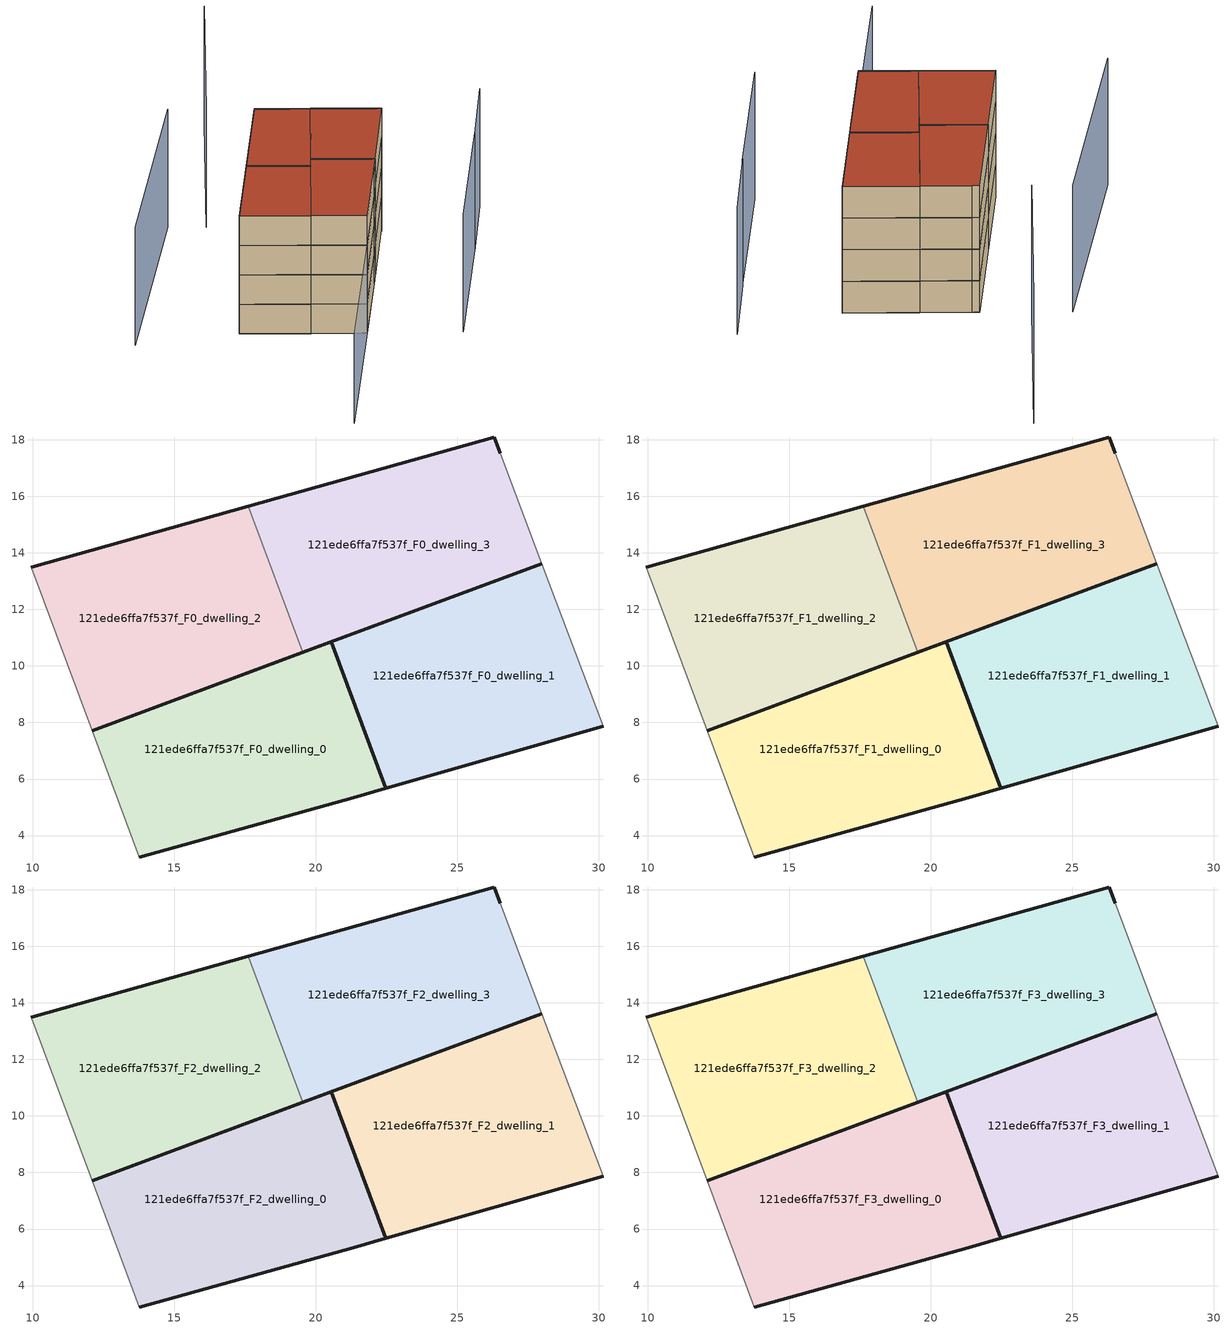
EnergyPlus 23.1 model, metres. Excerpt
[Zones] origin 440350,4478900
121ede6ffa7f537f_F0_dwelling_0
 floor ground (EU_floor_Construction): 21.33,5.35 22.48,5.67 20.55,10.85 12.09,7.71 13.76,3.24 z0
 wall outside (EU_wall_Construction): 12.09,7.71 20.55,10.85 22.48,5.67 21.33,5.35 13.76,3.24 z0:3
 wall adiabatic (EU_wall_Construction): 13.76,3.24 12.09,7.71 z0:3
121ede6ffa7f537f_F0_dwelling_1
 floor ground (EU_floor_Construction): 30.17,7.86 28,13.62 20.55,10.85 22.48,5.67 z0
 wall outside (EU_wall_Construction): 30.17,7.86 22.48,5.67 20.55,10.85 28,13.62 z0:3
 wall adiabatic (EU_wall_Construction): 28,13.62 30.17,7.86 z0:3
121ede6ffa7f537f_F0_dwelling_2
 floor ground (EU_floor_Construction): 19.54,10.47 17.61,15.65 9.94,13.5 12.09,7.71 z0
 wall outside (EU_wall_Construction): 19.54,10.47 12.09,7.71 / 9.94,13.5 17.61,15.65 z0:3
 wall adiabatic (EU_wall_Construction): 12.09,7.71 9.94,13.5 z0:3
 wall to 121ede6ffa7f537f_F0_dwelling_3 (EU_wall_Construction): 17.61,15.65 19.54,10.47 z0:3
121ede6ffa7f537f_F0_dwelling_3
 floor ground (EU_floor_Construction): 28,13.62 26.53,17.53 26.32,18.09 17.61,15.65 19.54,10.47 z0
 wall outside (EU_wall_Construction): 17.61,15.65 26.32,18.09 26.53,17.53 / 28,13.62 19.54,10.47 z0:3
 wall adiabatic (EU_wall_Construction): 26.53,17.53 28,13.62 z0:3
121ede6ffa7f537f_F1_dwelling_0
 floor to 121ede6ffa7f537f_F0_dwelling_0 (EU_floor_Construction): 21.33,5.35 22.48,5.67 20.55,10.85 12.09,7.71 13.76,3.24 z3
 wall outside (EU_wall_Construction): 12.09,7.71 20.55,10.85 22.48,5.67 21.33,5.35 13.76,3.24 z3:6
 wall adiabatic (EU_wall_Construction): 13.76,3.24 12.09,7.71 z3:6
121ede6ffa7f537f_F1_dwelling_1
 floor to 121ede6ffa7f537f_F0_dwelling_1 (EU_floor_Construction): 30.17,7.86 28,13.62 20.55,10.85 22.48,5.67 z3
 wall outside (EU_wall_Construction): 30.17,7.86 22.48,5.67 20.55,10.85 28,13.62 z3:6
 wall adiabatic (EU_wall_Construction): 28,13.62 30.17,7.86 z3:6
121ede6ffa7f537f_F1_dwelling_2
 floor to 121ede6ffa7f537f_F0_dwelling_2 (EU_floor_Construction): 19.54,10.47 17.61,15.65 9.94,13.5 12.09,7.71 z3
 wall outside (EU_wall_Construction): 19.54,10.47 12.09,7.71 / 9.94,13.5 17.61,15.65 z3:6
 wall adiabatic (EU_wall_Construction): 12.09,7.71 9.94,13.5 z3:6
 wall to 121ede6ffa7f537f_F1_dwelling_3 (EU_wall_Construction): 17.61,15.65 19.54,10.47 z3:6
121ede6ffa7f537f_F1_dwelling_3
 floor to 121ede6ffa7f537f_F0_dwelling_3 (EU_floor_Construction): 28,13.62 26.53,17.53 26.31,18.09 17.61,15.65 19.54,10.47 z3
 wall outside (EU_wall_Construction): 17.61,15.65 26.32,18.09 26.53,17.53 / 28,13.62 19.54,10.47 z3:6
 wall adiabatic (EU_wall_Construction): 26.53,17.53 28,13.62 z3:6
121ede6ffa7f537f_F2_dwelling_0
 floor to 121ede6ffa7f537f_F1_dwelling_0 (EU_floor_Construction): 21.33,5.35 22.48,5.67 20.55,10.85 12.09,7.71 13.76,3.24 z6
 wall outside (EU_wall_Construction): 12.09,7.71 20.55,10.85 22.48,5.67 21.33,5.35 13.76,3.24 z6:9
 wall adiabatic (EU_wall_Construction): 13.76,3.24 12.09,7.71 z6:9
121ede6ffa7f537f_F2_dwelling_1
 floor to 121ede6ffa7f537f_F1_dwelling_1 (EU_floor_Construction): 30.17,7.86 28,13.62 20.55,10.85 22.48,5.67 z6
 wall outside (EU_wall_Construction): 30.17,7.86 22.48,5.67 20.55,10.85 28,13.62 z6:9
 wall adiabatic (EU_wall_Construction): 28,13.62 30.17,7.86 z6:9
121ede6ffa7f537f_F2_dwelling_2
 floor to 121ede6ffa7f537f_F1_dwelling_2 (EU_floor_Construction): 19.54,10.47 17.61,15.65 9.94,13.5 12.09,7.71 z6
 wall outside (EU_wall_Construction): 19.54,10.47 12.09,7.71 / 9.94,13.5 17.61,15.65 z6:9
 wall adiabatic (EU_wall_Construction): 12.09,7.71 9.94,13.5 z6:9
 wall to 121ede6ffa7f537f_F2_dwelling_3 (EU_wall_Construction): 17.61,15.65 19.54,10.47 z6:9
121ede6ffa7f537f_F2_dwelling_3
 floor to 121ede6ffa7f537f_F1_dwelling_3 (EU_floor_Construction): 28,13.62 26.53,17.53 26.31,18.09 17.61,15.65 19.54,10.47 z6
 wall outside (EU_wall_Construction): 17.61,15.65 26.32,18.09 26.53,17.53 / 28,13.62 19.54,10.47 z6:9
 wall adiabatic (EU_wall_Construction): 26.53,17.53 28,13.62 z6:9
121ede6ffa7f537f_F3_dwelling_0
 floor to 121ede6ffa7f537f_F2_dwelling_0 (EU_floor_Construction): 21.33,5.35 22.48,5.67 20.55,10.85 12.09,7.71 13.76,3.24 z9
 wall outside (EU_wall_Construction): 12.09,7.71 20.55,10.85 22.48,5.67 21.33,5.35 13.76,3.24 z9:12
 wall adiabatic (EU_wall_Construction): 13.76,3.24 12.09,7.71 z9:12
 roof outside (EU_roof_Construction): 20.55,10.85 22.48,5.67 21.33,5.35 13.76,3.24 12.09,7.71 z12
121ede6ffa7f537f_F3_dwelling_1
 floor to 121ede6ffa7f537f_F2_dwelling_1 (EU_floor_Construction): 30.17,7.86 28,13.62 20.55,10.85 22.48,5.67 z9
 wall outside (EU_wall_Construction): 30.17,7.86 22.48,5.67 20.55,10.85 28,13.62 z9:12
 wall adiabatic (EU_wall_Construction): 28,13.62 30.17,7.86 z9:12
 roof outside (EU_roof_Construction): 28,13.62 30.17,7.86 22.48,5.67 20.55,10.85 z12
121ede6ffa7f537f_F3_dwelling_2
 floor to 121ede6ffa7f537f_F2_dwelling_2 (EU_floor_Construction): 19.54,10.47 17.61,15.65 9.94,13.5 12.09,7.71 z9
 wall outside (EU_wall_Construction): 19.54,10.47 12.09,7.71 / 9.94,13.5 17.61,15.65 z9:12
 wall adiabatic (EU_wall_Construction): 12.09,7.71 9.94,13.5 z9:12
 wall to 121ede6ffa7f537f_F3_dwelling_3 (EU_wall_Construction): 17.61,15.65 19.54,10.47 z9:12
 roof outside (EU_roof_Construction): 17.61,15.65 19.54,10.47 12.09,7.71 9.94,13.5 z12
121ede6ffa7f537f_F3_dwelling_3
 floor to 121ede6ffa7f537f_F2_dwelling_3 (EU_floor_Construction): 28,13.62 26.53,17.53 26.31,18.09 17.61,15.65 19.54,10.47 z9
 wall outside (EU_wall_Construction): 17.61,15.65 26.32,18.09 26.53,17.53 / 28,13.62 19.54,10.47 z9:12
 wall adiabatic (EU_wall_Construction): 26.53,17.53 28,13.62 z9:12
 roof outside (EU_roof_Construction): 26.53,17.53 28,13.62 19.54,10.47 17.61,15.65 26.32,18.09 z12
shading: 16.81,-4.42 29.25,-0.95 / 23.67,25.02 5.23,21.27 / 40.09,27.68 24.82,21.95 / 29.06,-0.98 35.92,1.04 z0:12; 13.76,3.23 0.09,-0.57 / 29.33,7.59 26.53,17.53 z0:9
[Building]
EU S2 Campaign: North Axis=0; Terrain=City; Solar Distribution=FullExterior
[Site:Location]
Madrid: Latitude=40.5; Longitude=-3.5; Time Zone=1; Elevation=609
[SizingPeriod:WeatherFileDays]
AnnualSizingPeriod: Begin Month=1; Begin Day of Month=1; End Month=12; End Day of Month=31; Day of Week for Start Day=Monday; Use Weather File Daylight Saving Period=No; Use Weather File Rain and Snow Indicators=No
[MATERIAL]
EU_InternalMass_Material: Roughness=MediumRough; Thickness=0.1; Conductivity=1; Density=1800; Specific Heat=900; Thermal Absorptance=0.9; Solar Absorptance=0.7; Visible Absorptance=0.7
[MATERIAL:NOMASS] Roughness=MediumRough; Thermal Absorptance=0.9; Solar Absorptance=0.7; Visible Absorptance=0.7
Name | Thermal Resistance
EU_wall_NoMass | 0.609216
EU_roof_NoMass | 0.513268
EU_floor_NoMass | 0.568163
[CONSTRUCTION]
EU_wall_Construction: EU_wall_NoMass
EU_roof_Construction: EU_roof_NoMass
EU_floor_Construction: EU_floor_NoMass
EU_InternalMass_Construction: EU_InternalMass_Material
[ZONE] Type=1; Multiplier=1; Ceiling Height=autocalculate; Floor Area=autocalculate; Part of Total Floor Area=Yes
Name | Volume
121ede6ffa7f537f_F0_dwelling_0 | 139.377
121ede6ffa7f537f_F1_dwelling_0; 121ede6ffa7f537f_F2_dwelling_0; 121ede6ffa7f537f_F3_dwelling_0 | 139.376
121ede6ffa7f537f_F0_dwelling_1 | 139.386
121ede6ffa7f537f_F1_dwelling_1; 121ede6ffa7f537f_F2_dwelling_1; 121ede6ffa7f537f_F3_dwelling_1 | 139.387
121ede6ffa7f537f_F0_dwelling_2; 121ede6ffa7f537f_F1_dwelling_2; 121ede6ffa7f537f_F2_dwelling_2; 121ede6ffa7f537f_F3_dwelling_2 | 139.371
121ede6ffa7f537f_F0_dwelling_3; 121ede6ffa7f537f_F1_dwelling_3; 121ede6ffa7f537f_F2_dwelling_3; 121ede6ffa7f537f_F3_dwelling_3 | 139.355
[INTERNALMASS] Construction=EU_InternalMass_Construction
Name | Zone or ZoneList | Surface Area
121ede6ffa7f537f_F0_dwelling_0_EU_InternalMass | 121ede6ffa7f537f_F0_dwelling_0 | 46.4588
121ede6ffa7f537f_F0_dwelling_1_EU_InternalMass | 121ede6ffa7f537f_F0_dwelling_1 | 46.4621
121ede6ffa7f537f_F0_dwelling_2_EU_InternalMass | 121ede6ffa7f537f_F0_dwelling_2 | 46.4571
121ede6ffa7f537f_F0_dwelling_3_EU_InternalMass | 121ede6ffa7f537f_F0_dwelling_3 | 46.4519
121ede6ffa7f537f_F1_dwelling_0_EU_InternalMass | 121ede6ffa7f537f_F1_dwelling_0 | 46.4588
121ede6ffa7f537f_F1_dwelling_1_EU_InternalMass | 121ede6ffa7f537f_F1_dwelling_1 | 46.4621
121ede6ffa7f537f_F1_dwelling_2_EU_InternalMass | 121ede6ffa7f537f_F1_dwelling_2 | 46.4571
121ede6ffa7f537f_F1_dwelling_3_EU_InternalMass | 121ede6ffa7f537f_F1_dwelling_3 | 46.4519
121ede6ffa7f537f_F2_dwelling_0_EU_InternalMass | 121ede6ffa7f537f_F2_dwelling_0 | 46.4588
121ede6ffa7f537f_F2_dwelling_1_EU_InternalMass | 121ede6ffa7f537f_F2_dwelling_1 | 46.4621
121ede6ffa7f537f_F2_dwelling_2_EU_InternalMass | 121ede6ffa7f537f_F2_dwelling_2 | 46.4571
121ede6ffa7f537f_F2_dwelling_3_EU_InternalMass | 121ede6ffa7f537f_F2_dwelling_3 | 46.4519
121ede6ffa7f537f_F3_dwelling_0_EU_InternalMass | 121ede6ffa7f537f_F3_dwelling_0 | 46.4588
121ede6ffa7f537f_F3_dwelling_1_EU_InternalMass | 121ede6ffa7f537f_F3_dwelling_1 | 46.4621
121ede6ffa7f537f_F3_dwelling_2_EU_InternalMass | 121ede6ffa7f537f_F3_dwelling_2 | 46.4571
121ede6ffa7f537f_F3_dwelling_3_EU_InternalMass | 121ede6ffa7f537f_F3_dwelling_3 | 46.4519
[OTHEREQUIPMENT] Fuel Type=Electricity; Design Level Calculation Method=Watts/Area; Power per Zone Floor Area=1; Fraction Latent=0; Fraction Radiant=0; Fraction Lost=0; Carbon Dioxide Generation Rate=0; EndUse Subcategory=EU_Step8_InternalGains
Name | Zone or ZoneList or Space or SpaceList | Schedule
EU_Step8_InternalGain_121ede6ffa7f537f_F0_dwelling_0_f000 | 121ede6ffa7f537f_F0_dwelling_0 | EU_Step8_GainSchedule_121ede6ffa7f537f_F0_dwelling_0_f000
EU_Step8_InternalGain_121ede6ffa7f537f_F0_dwelling_1_f000 | 121ede6ffa7f537f_F0_dwelling_1 | EU_Step8_GainSchedule_121ede6ffa7f537f_F0_dwelling_1_f000
EU_Step8_InternalGain_121ede6ffa7f537f_F0_dwelling_2_f000 | 121ede6ffa7f537f_F0_dwelling_2 | EU_Step8_GainSchedule_121ede6ffa7f537f_F0_dwelling_2_f000
EU_Step8_InternalGain_121ede6ffa7f537f_F0_dwelling_3_f000 | 121ede6ffa7f537f_F0_dwelling_3 | EU_Step8_GainSchedule_121ede6ffa7f537f_F0_dwelling_3_f000
EU_Step8_InternalGain_121ede6ffa7f537f_F1_dwelling_0_f000 | 121ede6ffa7f537f_F1_dwelling_0 | EU_Step8_GainSchedule_121ede6ffa7f537f_F1_dwelling_0_f000
EU_Step8_InternalGain_121ede6ffa7f537f_F1_dwelling_1_f000 | 121ede6ffa7f537f_F1_dwelling_1 | EU_Step8_GainSchedule_121ede6ffa7f537f_F1_dwelling_1_f000
EU_Step8_InternalGain_121ede6ffa7f537f_F1_dwelling_2_f000 | 121ede6ffa7f537f_F1_dwelling_2 | EU_Step8_GainSchedule_121ede6ffa7f537f_F1_dwelling_2_f000
EU_Step8_InternalGain_121ede6ffa7f537f_F1_dwelling_3_f000 | 121ede6ffa7f537f_F1_dwelling_3 | EU_Step8_GainSchedule_121ede6ffa7f537f_F1_dwelling_3_f000
EU_Step8_InternalGain_121ede6ffa7f537f_F2_dwelling_0_f000 | 121ede6ffa7f537f_F2_dwelling_0 | EU_Step8_GainSchedule_121ede6ffa7f537f_F2_dwelling_0_f000
EU_Step8_InternalGain_121ede6ffa7f537f_F2_dwelling_1_f000 | 121ede6ffa7f537f_F2_dwelling_1 | EU_Step8_GainSchedule_121ede6ffa7f537f_F2_dwelling_1_f000
EU_Step8_InternalGain_121ede6ffa7f537f_F2_dwelling_2_f000 | 121ede6ffa7f537f_F2_dwelling_2 | EU_Step8_GainSchedule_121ede6ffa7f537f_F2_dwelling_2_f000
EU_Step8_InternalGain_121ede6ffa7f537f_F2_dwelling_3_f000 | 121ede6ffa7f537f_F2_dwelling_3 | EU_Step8_GainSchedule_121ede6ffa7f537f_F2_dwelling_3_f000
EU_Step8_InternalGain_121ede6ffa7f537f_F3_dwelling_0_f000 | 121ede6ffa7f537f_F3_dwelling_0 | EU_Step8_GainSchedule_121ede6ffa7f537f_F3_dwelling_0_f000
EU_Step8_InternalGain_121ede6ffa7f537f_F3_dwelling_1_f000 | 121ede6ffa7f537f_F3_dwelling_1 | EU_Step8_GainSchedule_121ede6ffa7f537f_F3_dwelling_1_f000
EU_Step8_InternalGain_121ede6ffa7f537f_F3_dwelling_2_f000 | 121ede6ffa7f537f_F3_dwelling_2 | EU_Step8_GainSchedule_121ede6ffa7f537f_F3_dwelling_2_f000
EU_Step8_InternalGain_121ede6ffa7f537f_F3_dwelling_3_f000 | 121ede6ffa7f537f_F3_dwelling_3 | EU_Step8_GainSchedule_121ede6ffa7f537f_F3_dwelling_3_f000
[ZONEVENTILATION:DESIGNFLOWRATE] Schedule=EU_AlwaysOn; Design Flow Rate Calculation Method=AirChanges/Hour; Air Changes per Hour=0.752966; Ventilation Type=Natural; Fan Pressure Rise=0; Fan Total Efficiency=1; Constant Term Coefficient=1; Temperature Term Coefficient=0; Velocity Term Coefficient=0; Velocity Squared Term Coefficient=0; Minimum Indoor Temperature=-100; Maximum Indoor Temperature=100; Delta Temperature=-100; Minimum Outdoor Temperature=-100; Maximum Outdoor Temperature=100; Maximum Wind Speed=40
Name | Zone or ZoneList or Space or SpaceList
EU_ConstantAir_121ede6ffa7f537f_F0_dwelling_0 | 121ede6ffa7f537f_F0_dwelling_0
EU_ConstantAir_121ede6ffa7f537f_F0_dwelling_1 | 121ede6ffa7f537f_F0_dwelling_1
EU_ConstantAir_121ede6ffa7f537f_F0_dwelling_2 | 121ede6ffa7f537f_F0_dwelling_2
EU_ConstantAir_121ede6ffa7f537f_F0_dwelling_3 | 121ede6ffa7f537f_F0_dwelling_3
EU_ConstantAir_121ede6ffa7f537f_F1_dwelling_0 | 121ede6ffa7f537f_F1_dwelling_0
EU_ConstantAir_121ede6ffa7f537f_F1_dwelling_1 | 121ede6ffa7f537f_F1_dwelling_1
EU_ConstantAir_121ede6ffa7f537f_F1_dwelling_2 | 121ede6ffa7f537f_F1_dwelling_2
EU_ConstantAir_121ede6ffa7f537f_F1_dwelling_3 | 121ede6ffa7f537f_F1_dwelling_3
EU_ConstantAir_121ede6ffa7f537f_F2_dwelling_0 | 121ede6ffa7f537f_F2_dwelling_0
EU_ConstantAir_121ede6ffa7f537f_F2_dwelling_1 | 121ede6ffa7f537f_F2_dwelling_1
EU_ConstantAir_121ede6ffa7f537f_F2_dwelling_2 | 121ede6ffa7f537f_F2_dwelling_2
EU_ConstantAir_121ede6ffa7f537f_F2_dwelling_3 | 121ede6ffa7f537f_F2_dwelling_3
EU_ConstantAir_121ede6ffa7f537f_F3_dwelling_0 | 121ede6ffa7f537f_F3_dwelling_0
EU_ConstantAir_121ede6ffa7f537f_F3_dwelling_1 | 121ede6ffa7f537f_F3_dwelling_1
EU_ConstantAir_121ede6ffa7f537f_F3_dwelling_2 | 121ede6ffa7f537f_F3_dwelling_2
EU_ConstantAir_121ede6ffa7f537f_F3_dwelling_3 | 121ede6ffa7f537f_F3_dwelling_3
[HVACTEMPLATE:THERMOSTAT] Constant Heating Setpoint=20; Constant Cooling Setpoint=50
EU_HeatOnly_121ede6ffa7f537f_F0_dwelling_0; EU_HeatOnly_121ede6ffa7f537f_F0_dwelling_1; EU_HeatOnly_121ede6ffa7f537f_F0_dwelling_2; EU_HeatOnly_121ede6ffa7f537f_F0_dwelling_3; EU_HeatOnly_121ede6ffa7f537f_F1_dwelling_0; EU_HeatOnly_121ede6ffa7f537f_F1_dwelling_1; EU_HeatOnly_121ede6ffa7f537f_F1_dwelling_2; EU_HeatOnly_121ede6ffa7f537f_F1_dwelling_3; EU_HeatOnly_121ede6ffa7f537f_F2_dwelling_0; EU_HeatOnly_121ede6ffa7f537f_F2_dwelling_1; EU_HeatOnly_121ede6ffa7f537f_F2_dwelling_2; EU_HeatOnly_121ede6ffa7f537f_F2_dwelling_3; EU_HeatOnly_121ede6ffa7f537f_F3_dwelling_0; EU_HeatOnly_121ede6ffa7f537f_F3_dwelling_1; EU_HeatOnly_121ede6ffa7f537f_F3_dwelling_2; EU_HeatOnly_121ede6ffa7f537f_F3_dwelling_3
[HVACTEMPLATE:ZONE:IDEALLOADSAIRSYSTEM] System Availability Schedule=EU_AlwaysOn; Maximum Heating Supply Air Temperature=50; Minimum Cooling Supply Air Temperature=13; Maximum Heating Supply Air Humidity Ratio=0.0156; Minimum Cooling Supply Air Humidity Ratio=0.0077; Heating Limit=NoLimit; Cooling Limit=NoLimit; Heating Availability Schedule=EU_AlwaysOn; Cooling Availability Schedule=EU_CoolingOff; Dehumidification Control Type=ConstantSensibleHeatRatio; Cooling Sensible Heat Ratio=0.7; Dehumidification Setpoint=60; Humidification Control Type=None; Humidification Setpoint=30; Outdoor Air Method=None; Outdoor Air Flow Rate per Person=0.00944; Outdoor Air Flow Rate per Zone Floor Area=0; Outdoor Air Flow Rate per Zone=0; Demand Controlled Ventilation Type=None; Outdoor Air Economizer Type=NoEconomizer; Heat Recovery Type=None; Sensible Heat Recovery Effectiveness=0.7; Latent Heat Recovery Effectiveness=0.65
Name | Template Thermostat
121ede6ffa7f537f_F0_dwelling_0 | EU_HeatOnly_121ede6ffa7f537f_F0_dwelling_0
121ede6ffa7f537f_F0_dwelling_1 | EU_HeatOnly_121ede6ffa7f537f_F0_dwelling_1
121ede6ffa7f537f_F0_dwelling_2 | EU_HeatOnly_121ede6ffa7f537f_F0_dwelling_2
121ede6ffa7f537f_F0_dwelling_3 | EU_HeatOnly_121ede6ffa7f537f_F0_dwelling_3
121ede6ffa7f537f_F1_dwelling_0 | EU_HeatOnly_121ede6ffa7f537f_F1_dwelling_0
121ede6ffa7f537f_F1_dwelling_1 | EU_HeatOnly_121ede6ffa7f537f_F1_dwelling_1
121ede6ffa7f537f_F1_dwelling_2 | EU_HeatOnly_121ede6ffa7f537f_F1_dwelling_2
121ede6ffa7f537f_F1_dwelling_3 | EU_HeatOnly_121ede6ffa7f537f_F1_dwelling_3
121ede6ffa7f537f_F2_dwelling_0 | EU_HeatOnly_121ede6ffa7f537f_F2_dwelling_0
121ede6ffa7f537f_F2_dwelling_1 | EU_HeatOnly_121ede6ffa7f537f_F2_dwelling_1
121ede6ffa7f537f_F2_dwelling_2 | EU_HeatOnly_121ede6ffa7f537f_F2_dwelling_2
121ede6ffa7f537f_F2_dwelling_3 | EU_HeatOnly_121ede6ffa7f537f_F2_dwelling_3
121ede6ffa7f537f_F3_dwelling_0 | EU_HeatOnly_121ede6ffa7f537f_F3_dwelling_0
121ede6ffa7f537f_F3_dwelling_1 | EU_HeatOnly_121ede6ffa7f537f_F3_dwelling_1
121ede6ffa7f537f_F3_dwelling_2 | EU_HeatOnly_121ede6ffa7f537f_F3_dwelling_2
121ede6ffa7f537f_F3_dwelling_3 | EU_HeatOnly_121ede6ffa7f537f_F3_dwelling_3
[SIZING:ZONE] Zone Cooling Design Supply Air Temperature Input Method=SupplyAirTemperature; Zone Cooling Design Supply Air Temperature=13; Zone Heating Design Supply Air Temperature Input Method=SupplyAirTemperature; Zone Heating Design Supply Air Temperature=50; Zone Cooling Design Supply Air Humidity Ratio=0.008; Zone Heating Design Supply Air Humidity Ratio=0.008; Cooling Design Air Flow Method=DesignDay; Cooling Design Air Flow Rate=0; Cooling Minimum Air Flow per Zone Floor Area=0.000762; Cooling Minimum Air Flow=0; Cooling Minimum Air Flow Fraction=0.2; Heating Design Air Flow Method=DesignDay; Heating Design Air Flow Rate=0; Heating Maximum Air Flow per Zone Floor Area=0.002032; Heating Maximum Air Flow=0.141576; Heating Maximum Air Flow Fraction=0.3; Account for Dedicated Outdoor Air System=No; Dedicated Outdoor Air System Control Strategy=NeutralSupplyAir; Dedicated Outdoor Air Low Setpoint Temperature for Design=autosize; Dedicated Outdoor Air High Setpoint Temperature for Design=autosize; Zone Load Sizing Method=Sensible Load Only No Latent Load; Zone Latent Cooling Design Supply Air Humidity Ratio Input Method=HumidityRatioDifference; Zone Cooling Design Supply Air Humidity Ratio Difference=0.005; Zone Latent Heating Design Supply Air Humidity Ratio Input Method=HumidityRatioDifference; Zone Humidification Design Supply Air Humidity Ratio Difference=0.005
121ede6ffa7f537f_F0_dwelling_0; 121ede6ffa7f537f_F0_dwelling_1; 121ede6ffa7f537f_F0_dwelling_2; 121ede6ffa7f537f_F0_dwelling_3; 121ede6ffa7f537f_F1_dwelling_0; 121ede6ffa7f537f_F1_dwelling_1; 121ede6ffa7f537f_F1_dwelling_2; 121ede6ffa7f537f_F1_dwelling_3; 121ede6ffa7f537f_F2_dwelling_0; 121ede6ffa7f537f_F2_dwelling_1; 121ede6ffa7f537f_F2_dwelling_2; 121ede6ffa7f537f_F2_dwelling_3; 121ede6ffa7f537f_F3_dwelling_0; 121ede6ffa7f537f_F3_dwelling_1; 121ede6ffa7f537f_F3_dwelling_2; 121ede6ffa7f537f_F3_dwelling_3
[SCHEDULE:CONSTANT]
Name | Hourly Value
EU_AlwaysOn | 1
EU_CoolingOff | 0
[SCHEDULE:FILE] Column Number=1; Rows to Skip at Top=0; Number of Hours of Data=8760; Column Separator=Comma; Interpolate to Timestep=No; Minutes per Item=60; Adjust Schedule for Daylight Savings=Yes
Name | File
EU_Step8_GainSchedule_121ede6ffa7f537f_F0_dwelling_0_f000 | ../../schedules/121ede6ffa7f537f/121ede6ffa7f537f_F0_dwelling_0_f000_gain.csv
EU_Step8_GainSchedule_121ede6ffa7f537f_F0_dwelling_1_f000 | ../../schedules/121ede6ffa7f537f/121ede6ffa7f537f_F0_dwelling_1_f000_gain.csv
EU_Step8_GainSchedule_121ede6ffa7f537f_F0_dwelling_2_f000 | ../../schedules/121ede6ffa7f537f/121ede6ffa7f537f_F0_dwelling_2_f000_gain.csv
EU_Step8_GainSchedule_121ede6ffa7f537f_F0_dwelling_3_f000 | ../../schedules/121ede6ffa7f537f/121ede6ffa7f537f_F0_dwelling_3_f000_gain.csv
EU_Step8_GainSchedule_121ede6ffa7f537f_F1_dwelling_0_f000 | ../../schedules/121ede6ffa7f537f/121ede6ffa7f537f_F1_dwelling_0_f000_gain.csv
EU_Step8_GainSchedule_121ede6ffa7f537f_F1_dwelling_1_f000 | ../../schedules/121ede6ffa7f537f/121ede6ffa7f537f_F1_dwelling_1_f000_gain.csv
EU_Step8_GainSchedule_121ede6ffa7f537f_F1_dwelling_2_f000 | ../../schedules/121ede6ffa7f537f/121ede6ffa7f537f_F1_dwelling_2_f000_gain.csv
EU_Step8_GainSchedule_121ede6ffa7f537f_F1_dwelling_3_f000 | ../../schedules/121ede6ffa7f537f/121ede6ffa7f537f_F1_dwelling_3_f000_gain.csv
EU_Step8_GainSchedule_121ede6ffa7f537f_F2_dwelling_0_f000 | ../../schedules/121ede6ffa7f537f/121ede6ffa7f537f_F2_dwelling_0_f000_gain.csv
EU_Step8_GainSchedule_121ede6ffa7f537f_F2_dwelling_1_f000 | ../../schedules/121ede6ffa7f537f/121ede6ffa7f537f_F2_dwelling_1_f000_gain.csv
EU_Step8_GainSchedule_121ede6ffa7f537f_F2_dwelling_2_f000 | ../../schedules/121ede6ffa7f537f/121ede6ffa7f537f_F2_dwelling_2_f000_gain.csv
EU_Step8_GainSchedule_121ede6ffa7f537f_F2_dwelling_3_f000 | ../../schedules/121ede6ffa7f537f/121ede6ffa7f537f_F2_dwelling_3_f000_gain.csv
EU_Step8_GainSchedule_121ede6ffa7f537f_F3_dwelling_0_f000 | ../../schedules/121ede6ffa7f537f/121ede6ffa7f537f_F3_dwelling_0_f000_gain.csv
EU_Step8_GainSchedule_121ede6ffa7f537f_F3_dwelling_1_f000 | ../../schedules/121ede6ffa7f537f/121ede6ffa7f537f_F3_dwelling_1_f000_gain.csv
EU_Step8_GainSchedule_121ede6ffa7f537f_F3_dwelling_2_f000 | ../../schedules/121ede6ffa7f537f/121ede6ffa7f537f_F3_dwelling_2_f000_gain.csv
EU_Step8_GainSchedule_121ede6ffa7f537f_F3_dwelling_3_f000 | ../../schedules/121ede6ffa7f537f/121ede6ffa7f537f_F3_dwelling_3_f000_gain.csv
